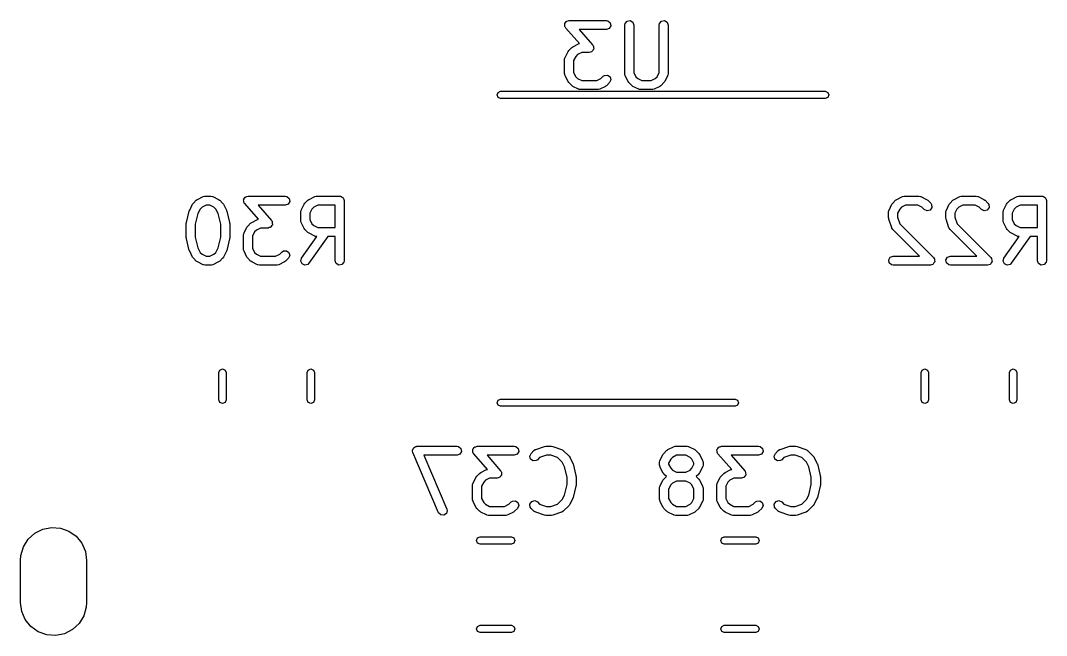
# Model space of a CAD drawing. Extents: x 83 to 134, y -229 to -46.
# Drawn here: x 113.38 to 130.45, y -166.2 to -155.97 of the extents above; entities that cross this region are included whole.
import ezdxf

# ---------------------------------------------------------------- set-up
doc = ezdxf.new("R2010")
doc.units = 0
doc.layers.add('BLACK', color=7, linetype='CONTINUOUS')

msp = doc.modelspace()

# ---------------------------------------------------------------- linework, layer by layer
at = {"layer": 'BLACK', "linetype": 'CONTINUOUS'}
for p, q in [((122.449, -156.003), (122.459, -155.986)), ((122.459, -155.986), (122.465, -155.984)), ((122.465, -155.984), (122.469, -155.979)), ((122.469, -155.979), (122.488, -155.975)), ((122.488, -155.975), (122.507, -155.968)), ((122.507, -155.968), (123.127, -155.968)), ((123.127, -155.968), (123.152, -155.973)), ((123.152, -155.973), (123.191, -156.006)), ((123.437, -156.018), (123.47, -155.978)), ((123.47, -155.978), (123.52, -155.97)), ((123.52, -155.97), (123.565, -155.995)), ((123.565, -155.995), (123.582, -156.043)), ((124.008, -156.018), (124.041, -155.978)), ((124.041, -155.978), (124.092, -155.97)), ((124.092, -155.97), (124.136, -155.995)), ((124.136, -155.995), (124.154, -156.043)), ((122.434, -156.03), (122.437, -156.025)), ((122.437, -156.05), (122.434, -156.03)), ((122.436, -156.019), (122.449, -156.003)), ((122.437, -156.025), (122.436, -156.019)), ((122.438, -156.07), (122.437, -156.05)), ((122.442, -156.078), (122.438, -156.07)), ((122.443, -156.081), (122.442, -156.078)), ((122.445, -156.083), (122.443, -156.081)), ((122.451, -156.093), (122.445, -156.083)), ((122.679, -156.353), (122.451, -156.093)), ((123.127, -156.118), (122.673, -156.118)), ((122.673, -156.118), (122.897, -156.375)), ((123.175, -156.101), (123.127, -156.118)), ((123.2, -156.056), (123.175, -156.101)), ((123.191, -156.006), (123.2, -156.056)), ((123.432, -156.043), (123.437, -156.018)), ((123.432, -156.853), (123.432, -156.043)), ((123.582, -156.043), (123.582, -156.835)), ((124.004, -156.043), (124.008, -156.018)), ((124.004, -156.835), (124.004, -156.043)), ((124.154, -156.043), (124.154, -156.853)), ((122.44, -156.581), (122.488, -156.486)), ((122.488, -156.486), (122.501, -156.468)), ((122.501, -156.468), (122.502, -156.467)), ((122.502, -156.467), (122.55, -156.419)), ((122.55, -156.419), (122.568, -156.406)), ((122.568, -156.406), (122.569, -156.405)), ((122.569, -156.405), (122.664, -156.357)), ((122.716, -156.499), (122.647, -156.534)), ((122.664, -156.357), (122.679, -156.353)), ((122.841, -156.499), (122.716, -156.499)), ((122.86, -156.492), (122.841, -156.499)), ((122.88, -156.488), (122.86, -156.492)), ((122.883, -156.484), (122.88, -156.488)), ((122.889, -156.482), (122.883, -156.484)), ((122.899, -156.464), (122.889, -156.482)), ((122.897, -156.375), (122.903, -156.385)), ((122.912, -156.449), (122.899, -156.464)), ((122.903, -156.385), (122.906, -156.387)), ((122.906, -156.387), (122.906, -156.39)), ((122.906, -156.39), (122.911, -156.397)), ((122.911, -156.397), (122.911, -156.417)), ((122.911, -156.417), (122.915, -156.437)), ((122.915, -156.437), (122.912, -156.443)), ((122.912, -156.443), (122.912, -156.449)), ((122.432, -156.615), (122.437, -156.589)), ((122.432, -156.853), (122.432, -156.615)), ((122.437, -156.589), (122.44, -156.586)), ((122.44, -156.586), (122.44, -156.581)), ((122.617, -156.564), (122.582, -156.633)), ((122.582, -156.633), (122.582, -156.835)), ((122.647, -156.534), (122.617, -156.564)), ((122.434, -156.857), (122.432, -156.853)), ((122.582, -156.835), (122.617, -156.904)), ((123.434, -156.857), (123.432, -156.853)), ((123.582, -156.835), (123.617, -156.904)), ((123.97, -156.904), (124.004, -156.835)), ((124.154, -156.853), (124.149, -156.879)), ((122.433, -156.861), (122.434, -156.857)), ((122.44, -156.886), (122.433, -156.861)), ((122.488, -156.982), (122.44, -156.886)), ((122.489, -156.983), (122.488, -156.982)), ((122.502, -157.001), (122.489, -156.983)), ((122.55, -157.049), (122.502, -157.001)), ((122.617, -156.904), (122.647, -156.934)), ((122.647, -156.934), (122.716, -156.968)), ((122.716, -156.968), (122.966, -156.968)), ((122.966, -156.968), (123.034, -156.934)), ((123.034, -156.934), (123.073, -156.895)), ((123.073, -156.895), (123.095, -156.88)), ((123.095, -156.88), (123.146, -156.876)), ((123.18, -157.001), (123.132, -157.049)), ((123.146, -156.876), (123.188, -156.905)), ((123.201, -156.955), (123.18, -157.001)), ((123.188, -156.905), (123.201, -156.955)), ((123.433, -156.861), (123.434, -156.857)), ((123.44, -156.886), (123.433, -156.861)), ((123.488, -156.982), (123.44, -156.886)), ((123.489, -156.983), (123.488, -156.982)), ((123.502, -157.001), (123.489, -156.983)), ((123.55, -157.049), (123.502, -157.001)), ((123.617, -156.904), (123.647, -156.934)), ((123.647, -156.934), (123.716, -156.968)), ((123.716, -156.968), (123.871, -156.968)), ((123.871, -156.968), (123.939, -156.934)), ((123.939, -156.934), (123.97, -156.904)), ((124.084, -157.001), (124.037, -157.049)), ((124.085, -157), (124.084, -157.001)), ((124.098, -156.982), (124.085, -157)), ((124.146, -156.886), (124.098, -156.982)), ((124.149, -156.879), (124.146, -156.882)), ((124.146, -156.882), (124.146, -156.886)), ((121.307, -157.206), (121.325, -157.164)), ((121.325, -157.164), (121.367, -157.146)), ((121.367, -157.146), (126.767, -157.146)), ((122.551, -157.049), (122.55, -157.049)), ((122.569, -157.063), (122.551, -157.049)), ((122.664, -157.11), (122.569, -157.063)), ((122.669, -157.111), (122.664, -157.11)), ((122.672, -157.114), (122.669, -157.111)), ((122.698, -157.118), (122.672, -157.114)), ((122.984, -157.118), (122.698, -157.118)), ((122.988, -157.117), (122.984, -157.118)), ((122.992, -157.118), (122.988, -157.117)), ((123.017, -157.11), (122.992, -157.118)), ((123.112, -157.063), (123.017, -157.11)), ((123.114, -157.062), (123.112, -157.063)), ((123.132, -157.049), (123.114, -157.062)), ((123.551, -157.049), (123.55, -157.049)), ((123.569, -157.063), (123.551, -157.049)), ((123.664, -157.11), (123.569, -157.063)), ((123.669, -157.111), (123.664, -157.11)), ((123.672, -157.114), (123.669, -157.111)), ((123.698, -157.118), (123.672, -157.114)), ((123.888, -157.118), (123.698, -157.118)), ((123.893, -157.117), (123.888, -157.118)), ((123.897, -157.118), (123.893, -157.117)), ((123.922, -157.11), (123.897, -157.118)), ((124.017, -157.063), (123.922, -157.11)), ((124.018, -157.062), (124.017, -157.063)), ((124.037, -157.049), (124.018, -157.062)), ((126.767, -157.146), (126.809, -157.164)), ((126.809, -157.164), (126.827, -157.206)), ((121.325, -157.248), (121.307, -157.206)), ((121.367, -157.266), (121.325, -157.248)), ((126.767, -157.266), (121.367, -157.266)), ((126.809, -157.248), (126.767, -157.266)), ((126.827, -157.206), (126.809, -157.248)), ((116.322, -158.945), (116.418, -158.897)), ((116.418, -158.897), (116.443, -158.89)), ((116.443, -158.89), (116.447, -158.891)), ((116.447, -158.891), (116.451, -158.889)), ((116.451, -158.889), (116.546, -158.889)), ((116.546, -158.889), (116.572, -158.894)), ((116.572, -158.894), (116.576, -158.897)), ((116.576, -158.897), (116.58, -158.897)), ((116.58, -158.897), (116.675, -158.945)), ((117.123, -158.905), (117.127, -158.9)), ((117.127, -158.9), (117.146, -158.896)), ((117.146, -158.896), (117.165, -158.889)), ((117.165, -158.889), (117.785, -158.889)), ((117.785, -158.889), (117.81, -158.894)), ((117.81, -158.894), (117.849, -158.927)), ((118.18, -158.945), (118.275, -158.897)), ((118.275, -158.897), (118.3, -158.89)), ((118.3, -158.89), (118.304, -158.891)), ((118.304, -158.891), (118.308, -158.889)), ((118.308, -158.889), (118.689, -158.889)), ((118.689, -158.889), (118.699, -158.891)), ((118.699, -158.891), (118.702, -158.891)), ((118.702, -158.891), (118.705, -158.892)), ((118.705, -158.892), (118.715, -158.894)), ((118.715, -158.894), (118.73, -158.906)), ((127.959, -158.945), (128.054, -158.897)), ((128.054, -158.897), (128.079, -158.89)), ((128.079, -158.89), (128.083, -158.891)), ((128.083, -158.891), (128.088, -158.889)), ((128.088, -158.889), (128.326, -158.889)), ((128.326, -158.889), (128.351, -158.894)), ((128.351, -158.894), (128.355, -158.897)), ((128.355, -158.897), (128.359, -158.897)), ((128.359, -158.897), (128.454, -158.945)), ((128.911, -158.945), (129.006, -158.897)), ((129.006, -158.897), (129.031, -158.89)), ((129.031, -158.89), (129.036, -158.891)), ((129.036, -158.891), (129.04, -158.889)), ((129.04, -158.889), (129.278, -158.889)), ((129.278, -158.889), (129.304, -158.894)), ((129.304, -158.894), (129.307, -158.897)), ((129.307, -158.897), (129.312, -158.897)), ((129.312, -158.897), (129.407, -158.945)), ((129.864, -158.945), (129.959, -158.897)), ((129.959, -158.897), (129.984, -158.89)), ((129.984, -158.89), (129.988, -158.891)), ((129.988, -158.891), (129.992, -158.889)), ((129.992, -158.889), (130.373, -158.889)), ((130.373, -158.889), (130.383, -158.891)), ((130.383, -158.891), (130.386, -158.891)), ((130.386, -158.891), (130.389, -158.892)), ((130.389, -158.892), (130.399, -158.894)), ((130.399, -158.894), (130.414, -158.906)), ((116.194, -159.121), (116.241, -159.026)), ((116.241, -159.026), (116.255, -159.008)), ((116.255, -159.007), (116.303, -158.959)), ((116.255, -159.008), (116.255, -159.007)), ((116.303, -158.959), (116.321, -158.946)), ((116.321, -158.946), (116.322, -158.945)), ((116.469, -159.039), (116.4, -159.074)), ((116.529, -159.039), (116.469, -159.039)), ((116.597, -159.074), (116.529, -159.039)), ((116.675, -158.945), (116.693, -158.958)), ((116.693, -158.958), (116.695, -158.959)), ((116.695, -158.959), (116.742, -159.007)), ((116.742, -159.007), (116.755, -159.025)), ((116.755, -159.025), (116.756, -159.026)), ((116.756, -159.026), (116.804, -159.121)), ((117.092, -158.951), (117.095, -158.946)), ((117.095, -158.971), (117.092, -158.951)), ((117.094, -158.94), (117.107, -158.924)), ((117.095, -158.946), (117.094, -158.94)), ((117.096, -158.991), (117.095, -158.971)), ((117.1, -158.999), (117.096, -158.991)), ((117.101, -159.002), (117.1, -158.999)), ((117.103, -159.004), (117.101, -159.002)), ((117.109, -159.014), (117.103, -159.004)), ((117.107, -158.924), (117.117, -158.907)), ((117.337, -159.274), (117.109, -159.014)), ((117.117, -158.907), (117.123, -158.905)), ((117.785, -159.039), (117.331, -159.039)), ((117.331, -159.039), (117.555, -159.296)), ((117.833, -159.022), (117.785, -159.039)), ((117.858, -158.977), (117.833, -159.022)), ((117.849, -158.927), (117.858, -158.977)), ((118.051, -159.121), (118.098, -159.026)), ((118.098, -159.026), (118.112, -159.008)), ((118.112, -159.007), (118.16, -158.959)), ((118.112, -159.008), (118.112, -159.007)), ((118.16, -158.959), (118.178, -158.946)), ((118.178, -158.946), (118.18, -158.945)), ((118.326, -159.039), (118.258, -159.074)), ((118.614, -159.039), (118.326, -159.039)), ((118.614, -159.413), (118.614, -159.039)), ((118.73, -158.906), (118.747, -158.916)), ((118.747, -158.916), (118.749, -158.923)), ((118.749, -158.923), (118.754, -158.927)), ((118.754, -158.927), (118.758, -158.946)), ((118.758, -158.946), (118.764, -158.964)), ((118.764, -158.964), (118.764, -159.964)), ((127.83, -159.121), (127.878, -159.026)), ((127.878, -159.026), (127.891, -159.008)), ((127.891, -159.008), (127.892, -159.007)), ((127.892, -159.007), (127.939, -158.959)), ((127.939, -158.959), (127.958, -158.946)), ((127.958, -158.946), (127.959, -158.945)), ((128.105, -159.039), (128.037, -159.074)), ((128.308, -159.039), (128.105, -159.039)), ((128.376, -159.074), (128.308, -159.039)), ((128.454, -158.945), (128.472, -158.958)), ((128.472, -158.958), (128.474, -158.959)), ((128.474, -158.959), (128.522, -159.007)), ((128.522, -159.007), (128.536, -159.028)), ((128.536, -159.028), (128.541, -159.079)), ((128.782, -159.121), (128.83, -159.026)), ((128.83, -159.026), (128.843, -159.008)), ((128.843, -159.008), (128.844, -159.007)), ((128.844, -159.007), (128.892, -158.959)), ((128.892, -158.959), (128.91, -158.946)), ((128.91, -158.946), (128.911, -158.945)), ((129.058, -159.039), (128.989, -159.074)), ((129.26, -159.039), (129.058, -159.039)), ((129.329, -159.074), (129.26, -159.039)), ((129.407, -158.945), (129.425, -158.958)), ((129.425, -158.958), (129.426, -158.959)), ((129.426, -158.959), (129.474, -159.007)), ((129.474, -159.007), (129.489, -159.028)), ((129.489, -159.028), (129.493, -159.079)), ((129.735, -159.121), (129.782, -159.026)), ((129.782, -159.026), (129.796, -159.008)), ((129.796, -159.007), (129.844, -158.959)), ((129.796, -159.008), (129.796, -159.007)), ((129.844, -158.959), (129.862, -158.946)), ((129.862, -158.946), (129.864, -158.945)), ((130.01, -159.039), (129.942, -159.074)), ((130.298, -159.039), (130.01, -159.039)), ((130.298, -159.413), (130.298, -159.039)), ((130.414, -158.906), (130.431, -158.916)), ((130.431, -158.916), (130.433, -158.923)), ((130.433, -158.923), (130.438, -158.927)), ((130.438, -158.927), (130.442, -158.946)), ((130.442, -158.946), (130.448, -158.964)), ((130.448, -158.964), (130.448, -159.964)), ((116.14, -159.327), (116.188, -159.137)), ((116.188, -159.137), (116.193, -159.125)), ((116.193, -159.125), (116.194, -159.121)), ((116.331, -159.181), (116.288, -159.355)), ((116.37, -159.104), (116.331, -159.181)), ((116.4, -159.074), (116.37, -159.104)), ((116.628, -159.104), (116.597, -159.074)), ((116.666, -159.181), (116.628, -159.104)), ((116.71, -159.355), (116.666, -159.181)), ((116.804, -159.121), (116.808, -159.134)), ((116.808, -159.134), (116.81, -159.137)), ((116.81, -159.137), (116.857, -159.327)), ((118.043, -159.155), (118.047, -159.129)), ((118.043, -159.298), (118.043, -159.155)), ((118.047, -159.129), (118.05, -159.126)), ((118.05, -159.126), (118.051, -159.121)), ((118.227, -159.104), (118.193, -159.173)), ((118.193, -159.173), (118.193, -159.28)), ((118.258, -159.074), (118.227, -159.104)), ((127.822, -159.155), (127.827, -159.129)), ((127.822, -159.25), (127.822, -159.155)), ((127.827, -159.129), (127.829, -159.126)), ((127.829, -159.126), (127.83, -159.121)), ((128.006, -159.104), (127.972, -159.173)), ((127.972, -159.173), (127.972, -159.238)), ((127.972, -159.238), (128.01, -159.352)), ((128.037, -159.074), (128.006, -159.104)), ((128.415, -159.113), (128.376, -159.074)), ((128.462, -159.134), (128.415, -159.113)), ((128.512, -159.121), (128.462, -159.134)), ((128.541, -159.079), (128.512, -159.121)), ((128.774, -159.155), (128.779, -159.129)), ((128.774, -159.25), (128.774, -159.155)), ((128.779, -159.129), (128.782, -159.126)), ((128.782, -159.126), (128.782, -159.121)), ((128.959, -159.104), (128.924, -159.173)), ((128.924, -159.173), (128.924, -159.238)), ((128.924, -159.238), (128.963, -159.352)), ((128.989, -159.074), (128.959, -159.104)), ((129.368, -159.113), (129.329, -159.074)), ((129.414, -159.134), (129.368, -159.113)), ((129.464, -159.121), (129.414, -159.134)), ((129.493, -159.079), (129.464, -159.121)), ((129.727, -159.155), (129.731, -159.129)), ((129.727, -159.298), (129.727, -159.155)), ((129.731, -159.129), (129.734, -159.126)), ((129.734, -159.126), (129.735, -159.121)), ((129.911, -159.104), (129.877, -159.173)), ((129.877, -159.173), (129.877, -159.28)), ((129.942, -159.074), (129.911, -159.104)), ((116.138, -159.345), (116.141, -159.331)), ((116.138, -159.583), (116.138, -159.345)), ((116.141, -159.331), (116.14, -159.327)), ((116.288, -159.355), (116.288, -159.574)), ((116.71, -159.574), (116.71, -159.355)), ((116.857, -159.327), (116.858, -159.342)), ((116.858, -159.342), (116.86, -159.345)), ((116.86, -159.345), (116.86, -159.583)), ((117.098, -159.502), (117.146, -159.407)), ((117.146, -159.407), (117.159, -159.389)), ((117.159, -159.389), (117.16, -159.388)), ((117.16, -159.388), (117.208, -159.34)), ((117.208, -159.34), (117.226, -159.327)), ((117.226, -159.327), (117.227, -159.326)), ((117.227, -159.326), (117.322, -159.278)), ((117.322, -159.278), (117.337, -159.274)), ((117.518, -159.413), (117.499, -159.42)), ((117.538, -159.409), (117.518, -159.413)), ((117.541, -159.405), (117.538, -159.409)), ((117.547, -159.403), (117.541, -159.405)), ((117.557, -159.385), (117.547, -159.403)), ((117.555, -159.296), (117.561, -159.306)), ((117.57, -159.37), (117.557, -159.385)), ((117.561, -159.306), (117.564, -159.308)), ((117.564, -159.308), (117.564, -159.311)), ((117.564, -159.311), (117.569, -159.318)), ((117.569, -159.318), (117.569, -159.338)), ((117.569, -159.338), (117.573, -159.358)), ((117.573, -159.358), (117.57, -159.364)), ((117.57, -159.364), (117.57, -159.37)), ((118.044, -159.302), (118.043, -159.298)), ((118.043, -159.306), (118.044, -159.302)), ((118.051, -159.331), (118.043, -159.306)), ((118.098, -159.426), (118.051, -159.331)), ((118.193, -159.28), (118.227, -159.349)), ((118.227, -159.349), (118.258, -159.379)), ((118.258, -159.379), (118.326, -159.413)), ((118.326, -159.413), (118.614, -159.413)), ((127.823, -159.252), (127.822, -159.25)), ((127.826, -159.274), (127.823, -159.252)), ((127.874, -159.417), (127.826, -159.274)), ((128.01, -159.352), (128.569, -159.911)), ((128.775, -159.252), (128.774, -159.25)), ((128.778, -159.274), (128.775, -159.252)), ((128.826, -159.417), (128.778, -159.274)), ((128.963, -159.352), (129.522, -159.911)), ((129.728, -159.302), (129.727, -159.298)), ((129.727, -159.306), (129.728, -159.302)), ((129.735, -159.331), (129.727, -159.306)), ((129.782, -159.426), (129.735, -159.331)), ((129.877, -159.28), (129.911, -159.349)), ((129.911, -159.349), (129.942, -159.379)), ((129.942, -159.379), (130.01, -159.413)), ((130.01, -159.413), (130.298, -159.413)), ((116.139, -159.587), (116.138, -159.583)), ((116.288, -159.574), (116.331, -159.748)), ((116.666, -159.748), (116.71, -159.574)), ((116.86, -159.583), (116.857, -159.598)), ((117.09, -159.536), (117.095, -159.51)), ((117.09, -159.774), (117.09, -159.536)), ((117.095, -159.51), (117.098, -159.507)), ((117.098, -159.507), (117.098, -159.502)), ((117.275, -159.485), (117.24, -159.554)), ((117.24, -159.554), (117.24, -159.756)), ((117.305, -159.455), (117.275, -159.485)), ((117.374, -159.42), (117.305, -159.455)), ((117.499, -159.42), (117.374, -159.42)), ((118.056, -159.921), (118.307, -159.563)), ((118.1, -159.428), (118.098, -159.426)), ((118.112, -159.446), (118.1, -159.428)), ((118.16, -159.494), (118.112, -159.446)), ((118.162, -159.494), (118.16, -159.494)), ((118.18, -159.508), (118.162, -159.494)), ((118.49, -159.563), (118.179, -160.007)), ((118.275, -159.555), (118.18, -159.508)), ((118.279, -159.556), (118.275, -159.555)), ((118.283, -159.559), (118.279, -159.556)), ((118.307, -159.563), (118.283, -159.559)), ((118.614, -159.563), (118.49, -159.563)), ((118.614, -159.964), (118.614, -159.563)), ((127.876, -159.42), (127.874, -159.417)), ((127.877, -159.425), (127.876, -159.42)), ((127.892, -159.446), (127.877, -159.425)), ((128.335, -159.889), (127.892, -159.446)), ((128.829, -159.42), (128.826, -159.417)), ((128.829, -159.425), (128.829, -159.42)), ((128.844, -159.446), (128.829, -159.425)), ((129.287, -159.889), (128.844, -159.446)), ((129.74, -159.921), (129.991, -159.563)), ((129.784, -159.428), (129.782, -159.426)), ((129.796, -159.446), (129.784, -159.428)), ((129.844, -159.494), (129.796, -159.446)), ((129.846, -159.494), (129.844, -159.494)), ((129.864, -159.508), (129.846, -159.494)), ((130.174, -159.563), (129.863, -160.007)), ((129.959, -159.555), (129.864, -159.508)), ((129.963, -159.556), (129.959, -159.555)), ((129.967, -159.559), (129.963, -159.556)), ((129.991, -159.563), (129.967, -159.559)), ((130.298, -159.563), (130.174, -159.563)), ((130.298, -159.964), (130.298, -159.563)), ((116.14, -159.602), (116.139, -159.587)), ((116.188, -159.792), (116.14, -159.602)), ((116.331, -159.748), (116.37, -159.825)), ((116.628, -159.825), (116.666, -159.748)), ((116.857, -159.602), (116.81, -159.792)), ((116.857, -159.598), (116.857, -159.602)), ((117.24, -159.756), (117.275, -159.825)), ((116.19, -159.795), (116.188, -159.792)), ((116.194, -159.807), (116.19, -159.795)), ((116.241, -159.903), (116.194, -159.807)), ((116.242, -159.904), (116.241, -159.903)), ((116.255, -159.922), (116.242, -159.904)), ((116.303, -159.97), (116.255, -159.922)), ((116.37, -159.825), (116.4, -159.855)), ((116.4, -159.855), (116.469, -159.889)), ((116.469, -159.889), (116.529, -159.889)), ((116.529, -159.889), (116.597, -159.855)), ((116.597, -159.855), (116.628, -159.825)), ((116.742, -159.922), (116.695, -159.97)), ((116.743, -159.921), (116.742, -159.922)), ((116.756, -159.903), (116.743, -159.921)), ((116.804, -159.807), (116.756, -159.903)), ((116.81, -159.792), (116.804, -159.804)), ((116.804, -159.804), (116.804, -159.807)), ((117.092, -159.778), (117.09, -159.774)), ((117.091, -159.782), (117.092, -159.778)), ((117.098, -159.807), (117.091, -159.782)), ((117.146, -159.903), (117.098, -159.807)), ((117.147, -159.904), (117.146, -159.903)), ((117.16, -159.922), (117.147, -159.904)), ((117.208, -159.97), (117.16, -159.922)), ((117.275, -159.825), (117.305, -159.855)), ((117.305, -159.855), (117.374, -159.889)), ((117.374, -159.889), (117.624, -159.889)), ((117.624, -159.889), (117.692, -159.855)), ((117.692, -159.855), (117.731, -159.816)), ((117.731, -159.816), (117.753, -159.801)), ((117.753, -159.801), (117.804, -159.797)), ((117.838, -159.922), (117.79, -159.97)), ((117.804, -159.797), (117.846, -159.826)), ((117.859, -159.876), (117.838, -159.922)), ((117.846, -159.826), (117.859, -159.876)), ((118.043, -159.971), (118.056, -159.921)), ((127.823, -159.951), (127.849, -159.907)), ((127.849, -159.907), (127.897, -159.889)), ((127.897, -159.889), (128.335, -159.889)), ((128.569, -159.911), (128.579, -159.925)), ((128.579, -159.925), (128.581, -159.927)), ((128.581, -159.927), (128.581, -159.929)), ((128.776, -159.951), (128.801, -159.907)), ((128.801, -159.907), (128.849, -159.889)), ((128.849, -159.889), (129.287, -159.889)), ((129.522, -159.911), (129.531, -159.925)), ((129.531, -159.925), (129.533, -159.927)), ((129.533, -159.927), (129.534, -159.929)), ((129.727, -159.971), (129.74, -159.921)), ((116.304, -159.97), (116.303, -159.97)), ((116.322, -159.984), (116.304, -159.97)), ((116.418, -160.031), (116.322, -159.984)), ((116.422, -160.032), (116.418, -160.031)), ((116.426, -160.035), (116.422, -160.032)), ((116.451, -160.039), (116.426, -160.035)), ((116.546, -160.039), (116.451, -160.039)), ((116.551, -160.038), (116.546, -160.039)), ((116.555, -160.039), (116.551, -160.038)), ((116.58, -160.031), (116.555, -160.039)), ((116.675, -159.984), (116.58, -160.031)), ((116.676, -159.983), (116.675, -159.984)), ((116.695, -159.97), (116.676, -159.983)), ((117.209, -159.97), (117.208, -159.97)), ((117.227, -159.984), (117.209, -159.97)), ((117.322, -160.031), (117.227, -159.984)), ((117.327, -160.032), (117.322, -160.031)), ((117.33, -160.035), (117.327, -160.032)), ((117.356, -160.039), (117.33, -160.035)), ((117.642, -160.039), (117.356, -160.039)), ((117.646, -160.038), (117.642, -160.039)), ((117.65, -160.039), (117.646, -160.038)), ((117.675, -160.031), (117.65, -160.039)), ((117.77, -159.984), (117.675, -160.031)), ((117.772, -159.983), (117.77, -159.984)), ((117.79, -159.97), (117.772, -159.983)), ((118.065, -160.017), (118.043, -159.971)), ((118.111, -160.039), (118.065, -160.017)), ((118.161, -160.026), (118.111, -160.039)), ((118.179, -160.007), (118.161, -160.026)), ((118.632, -160.013), (118.614, -159.964)), ((118.676, -160.038), (118.632, -160.013)), ((118.727, -160.029), (118.676, -160.038)), ((118.76, -159.99), (118.727, -160.029)), ((118.764, -159.964), (118.76, -159.99)), ((127.832, -160.002), (127.823, -159.951)), ((127.871, -160.035), (127.832, -160.002)), ((127.897, -160.039), (127.871, -160.035)), ((128.516, -160.039), (127.897, -160.039)), ((128.537, -160.032), (128.516, -160.039)), ((128.559, -160.026), (128.537, -160.032)), ((128.561, -160.023), (128.559, -160.026)), ((128.564, -160.022), (128.561, -160.023)), ((128.576, -160.002), (128.564, -160.022)), ((128.589, -159.984), (128.576, -160.002)), ((128.581, -159.929), (128.584, -159.933)), ((128.584, -159.933), (128.586, -159.955)), ((128.586, -159.955), (128.59, -159.977)), ((128.59, -159.977), (128.588, -159.98)), ((128.588, -159.98), (128.589, -159.984)), ((128.785, -160.002), (128.776, -159.951)), ((128.824, -160.035), (128.785, -160.002)), ((128.849, -160.039), (128.824, -160.035)), ((129.469, -160.039), (128.849, -160.039)), ((129.49, -160.032), (129.469, -160.039)), ((129.512, -160.026), (129.49, -160.032)), ((129.514, -160.023), (129.512, -160.026)), ((129.517, -160.022), (129.514, -160.023)), ((129.528, -160.002), (129.517, -160.022)), ((129.541, -159.984), (129.528, -160.002)), ((129.534, -159.929), (129.536, -159.933)), ((129.536, -159.933), (129.538, -159.955)), ((129.538, -159.955), (129.542, -159.977)), ((129.542, -159.977), (129.541, -159.98)), ((129.541, -159.98), (129.541, -159.984)), ((129.749, -160.017), (129.727, -159.971)), ((129.795, -160.039), (129.749, -160.017)), ((129.845, -160.026), (129.795, -160.039)), ((129.863, -160.007), (129.845, -160.026)), ((130.316, -160.013), (130.298, -159.964)), ((130.36, -160.038), (130.316, -160.013)), ((130.411, -160.029), (130.36, -160.038)), ((130.444, -159.99), (130.411, -160.029)), ((130.448, -159.964), (130.444, -159.99)), ((116.68, -161.825), (116.698, -161.783)), ((116.698, -161.783), (116.74, -161.765)), ((116.74, -161.765), (116.782, -161.783)), ((116.782, -161.783), (116.8, -161.825)), ((118.15, -161.825), (118.168, -161.783)), ((118.168, -161.783), (118.21, -161.765)), ((118.21, -161.765), (118.252, -161.783)), ((118.252, -161.783), (118.27, -161.825)), ((128.364, -161.825), (128.382, -161.783)), ((128.382, -161.783), (128.424, -161.765)), ((128.424, -161.765), (128.466, -161.783)), ((128.466, -161.783), (128.484, -161.825)), ((129.834, -161.825), (129.852, -161.783)), ((129.852, -161.783), (129.894, -161.765)), ((129.894, -161.765), (129.936, -161.783)), ((129.936, -161.783), (129.954, -161.825)), ((116.68, -162.279), (116.68, -161.825)), ((116.8, -161.825), (116.8, -162.279)), ((118.15, -162.279), (118.15, -161.825)), ((118.27, -161.825), (118.27, -162.279)), ((128.364, -162.279), (128.364, -161.825)), ((128.484, -161.825), (128.484, -162.279)), ((129.834, -162.279), (129.834, -161.825)), ((129.954, -161.825), (129.954, -162.279)), ((116.698, -162.321), (116.68, -162.279)), ((116.8, -162.279), (116.782, -162.321)), ((118.168, -162.321), (118.15, -162.279)), ((118.27, -162.279), (118.252, -162.321)), ((121.307, -162.326), (121.325, -162.284)), ((121.325, -162.284), (121.367, -162.266)), ((121.367, -162.266), (125.267, -162.266)), ((125.267, -162.266), (125.309, -162.284)), ((125.309, -162.284), (125.327, -162.326)), ((128.382, -162.321), (128.364, -162.279)), ((128.484, -162.279), (128.466, -162.321)), ((129.852, -162.321), (129.834, -162.279)), ((129.954, -162.279), (129.936, -162.321)), ((116.74, -162.339), (116.698, -162.321)), ((116.782, -162.321), (116.74, -162.339)), ((118.21, -162.339), (118.168, -162.321)), ((118.252, -162.321), (118.21, -162.339)), ((121.325, -162.368), (121.307, -162.326)), ((121.367, -162.386), (121.325, -162.368)), ((125.267, -162.386), (121.367, -162.386)), ((125.309, -162.368), (125.267, -162.386)), ((125.327, -162.326), (125.309, -162.368)), ((128.424, -162.339), (128.382, -162.321)), ((128.466, -162.321), (128.424, -162.339)), ((129.894, -162.339), (129.852, -162.321)), ((129.936, -162.321), (129.894, -162.339)), ((119.901, -163.131), (119.903, -163.122)), ((119.907, -163.156), (119.901, -163.131)), ((119.902, -163.113), (119.91, -163.098)), ((119.903, -163.122), (119.902, -163.113)), ((120.335, -164.156), (119.907, -163.156)), ((119.91, -163.098), (119.915, -163.081)), ((119.915, -163.081), (119.923, -163.077)), ((119.923, -163.077), (119.927, -163.069)), ((119.927, -163.069), (119.944, -163.063)), ((119.944, -163.063), (119.958, -163.053)), ((119.958, -163.053), (119.967, -163.054)), ((119.967, -163.054), (119.975, -163.051)), ((119.975, -163.051), (120.642, -163.051)), ((120.642, -163.051), (120.668, -163.056)), ((120.668, -163.056), (120.707, -163.089)), ((120.716, -163.139), (120.69, -163.184)), ((120.707, -163.089), (120.716, -163.139)), ((120.902, -163.113), (120.905, -163.108)), ((120.905, -163.133), (120.902, -163.113)), ((120.904, -163.102), (120.917, -163.086)), ((120.905, -163.108), (120.904, -163.102)), ((120.906, -163.153), (120.905, -163.133)), ((120.91, -163.161), (120.906, -163.153)), ((120.911, -163.164), (120.91, -163.161)), ((120.913, -163.166), (120.911, -163.164)), ((120.919, -163.176), (120.913, -163.166)), ((120.917, -163.086), (120.927, -163.069)), ((120.927, -163.069), (120.933, -163.067)), ((120.933, -163.067), (120.937, -163.062)), ((120.937, -163.062), (120.956, -163.058)), ((120.956, -163.058), (120.975, -163.051)), ((120.975, -163.051), (121.595, -163.051)), ((121.595, -163.051), (121.62, -163.056)), ((121.62, -163.056), (121.659, -163.089)), ((121.668, -163.139), (121.643, -163.184)), ((121.659, -163.089), (121.668, -163.139)), ((121.853, -163.215), (121.875, -163.169)), ((121.875, -163.169), (121.922, -163.121)), ((121.922, -163.121), (121.944, -163.106)), ((121.944, -163.106), (121.948, -163.106)), ((121.948, -163.106), (121.952, -163.103)), ((121.952, -163.103), (122.095, -163.055)), ((122.095, -163.055), (122.117, -163.052)), ((122.117, -163.052), (122.118, -163.051)), ((122.118, -163.051), (122.214, -163.051)), ((122.214, -163.051), (122.236, -163.055)), ((122.236, -163.055), (122.237, -163.055)), ((122.237, -163.055), (122.38, -163.103)), ((122.38, -163.103), (122.403, -163.115)), ((122.403, -163.115), (122.405, -163.119)), ((122.405, -163.119), (122.409, -163.121)), ((122.409, -163.121), (122.505, -163.216)), ((124.068, -163.188), (124.081, -163.17)), ((124.081, -163.17), (124.082, -163.169)), ((124.082, -163.169), (124.129, -163.121)), ((124.129, -163.121), (124.148, -163.108)), ((124.148, -163.108), (124.149, -163.107)), ((124.149, -163.107), (124.244, -163.059)), ((124.244, -163.059), (124.269, -163.052)), ((124.269, -163.052), (124.273, -163.053)), ((124.273, -163.053), (124.278, -163.051)), ((124.278, -163.051), (124.468, -163.051)), ((124.468, -163.051), (124.494, -163.056)), ((124.494, -163.056), (124.497, -163.059)), ((124.497, -163.059), (124.502, -163.059)), ((124.502, -163.059), (124.597, -163.107)), ((124.597, -163.107), (124.615, -163.12)), ((124.615, -163.12), (124.616, -163.121)), ((124.616, -163.121), (124.664, -163.169)), ((124.664, -163.169), (124.677, -163.187)), ((124.966, -163.113), (124.969, -163.108)), ((124.969, -163.133), (124.966, -163.113)), ((124.968, -163.102), (124.981, -163.086)), ((124.969, -163.108), (124.968, -163.102)), ((124.97, -163.153), (124.969, -163.133)), ((124.974, -163.161), (124.97, -163.153)), ((124.975, -163.164), (124.974, -163.161)), ((124.977, -163.166), (124.975, -163.164)), ((124.983, -163.176), (124.977, -163.166)), ((124.981, -163.086), (124.991, -163.069)), ((124.991, -163.069), (124.997, -163.067)), ((124.997, -163.067), (125.001, -163.062)), ((125.001, -163.062), (125.02, -163.058)), ((125.02, -163.058), (125.039, -163.051)), ((125.039, -163.051), (125.659, -163.051)), ((125.659, -163.051), (125.684, -163.056)), ((125.684, -163.056), (125.723, -163.089)), ((125.732, -163.139), (125.707, -163.184)), ((125.723, -163.089), (125.732, -163.139)), ((125.917, -163.215), (125.939, -163.169)), ((125.939, -163.169), (125.986, -163.121)), ((125.986, -163.121), (126.008, -163.106)), ((126.008, -163.106), (126.012, -163.106)), ((126.012, -163.106), (126.016, -163.103)), ((126.016, -163.103), (126.159, -163.055)), ((126.159, -163.055), (126.181, -163.052)), ((126.181, -163.052), (126.182, -163.051)), ((126.182, -163.051), (126.278, -163.051)), ((126.278, -163.051), (126.3, -163.055)), ((126.3, -163.055), (126.301, -163.055)), ((126.301, -163.055), (126.444, -163.103)), ((126.444, -163.103), (126.467, -163.115)), ((126.467, -163.115), (126.469, -163.119)), ((126.469, -163.119), (126.473, -163.121)), ((126.473, -163.121), (126.569, -163.216)), ((120.642, -163.201), (120.089, -163.201)), ((120.089, -163.201), (120.473, -164.097)), ((120.69, -163.184), (120.642, -163.201)), ((121.147, -163.436), (120.919, -163.176)), ((121.595, -163.201), (121.141, -163.201)), ((121.141, -163.201), (121.365, -163.458)), ((121.643, -163.184), (121.595, -163.201)), ((121.866, -163.265), (121.853, -163.215)), ((121.908, -163.294), (121.866, -163.265)), ((121.96, -163.29), (121.908, -163.294)), ((121.981, -163.275), (121.96, -163.29)), ((122.016, -163.24), (121.981, -163.275)), ((122.131, -163.201), (122.016, -163.24)), ((122.201, -163.201), (122.131, -163.201)), ((122.316, -163.24), (122.201, -163.201)), ((122.39, -163.314), (122.316, -163.24)), ((122.429, -163.391), (122.39, -163.314)), ((122.505, -163.216), (122.518, -163.235)), ((122.518, -163.235), (122.519, -163.236)), ((122.519, -163.236), (122.566, -163.331)), ((122.566, -163.331), (122.57, -163.343)), ((124.012, -163.317), (124.017, -163.291)), ((124.012, -163.364), (124.012, -163.317)), ((124.017, -163.291), (124.019, -163.288)), ((124.019, -163.288), (124.02, -163.283)), ((124.02, -163.283), (124.068, -163.188)), ((124.196, -163.266), (124.162, -163.335)), ((124.162, -163.335), (124.162, -163.347)), ((124.227, -163.236), (124.196, -163.266)), ((124.295, -163.201), (124.227, -163.236)), ((124.45, -163.201), (124.295, -163.201)), ((124.519, -163.236), (124.45, -163.201)), ((124.549, -163.266), (124.519, -163.236)), ((124.584, -163.335), (124.549, -163.266)), ((124.584, -163.347), (124.584, -163.335)), ((124.677, -163.187), (124.678, -163.188)), ((124.678, -163.188), (124.726, -163.283)), ((124.726, -163.283), (124.733, -163.308)), ((124.733, -163.308), (124.732, -163.313)), ((124.732, -163.313), (124.734, -163.317)), ((124.734, -163.317), (124.734, -163.364)), ((125.211, -163.436), (124.983, -163.176)), ((125.659, -163.201), (125.205, -163.201)), ((125.205, -163.201), (125.429, -163.458)), ((125.707, -163.184), (125.659, -163.201)), ((125.93, -163.265), (125.917, -163.215)), ((125.972, -163.294), (125.93, -163.265)), ((126.024, -163.29), (125.972, -163.294)), ((126.045, -163.275), (126.024, -163.29)), ((126.08, -163.24), (126.045, -163.275)), ((126.195, -163.201), (126.08, -163.24)), ((126.265, -163.201), (126.195, -163.201)), ((126.38, -163.24), (126.265, -163.201)), ((126.454, -163.314), (126.38, -163.24)), ((126.493, -163.391), (126.454, -163.314)), ((126.569, -163.216), (126.582, -163.235)), ((126.582, -163.235), (126.583, -163.236)), ((126.583, -163.236), (126.63, -163.331)), ((126.63, -163.331), (126.634, -163.343)), ((120.97, -163.55), (121.018, -163.502)), ((121.018, -163.502), (121.036, -163.489)), ((121.036, -163.489), (121.037, -163.488)), ((121.037, -163.488), (121.132, -163.44)), ((121.132, -163.44), (121.147, -163.436)), ((121.365, -163.458), (121.371, -163.468)), ((121.371, -163.468), (121.374, -163.47)), ((121.374, -163.47), (121.374, -163.473)), ((121.374, -163.473), (121.379, -163.48)), ((121.379, -163.48), (121.379, -163.5)), ((121.379, -163.5), (121.383, -163.52)), ((122.472, -163.564), (122.429, -163.391)), ((122.57, -163.343), (122.572, -163.346)), ((122.572, -163.346), (122.62, -163.537)), ((124.014, -163.369), (124.012, -163.364)), ((124.013, -163.373), (124.014, -163.369)), ((124.02, -163.398), (124.013, -163.373)), ((124.068, -163.493), (124.02, -163.398)), ((124.069, -163.494), (124.068, -163.493)), ((124.082, -163.513), (124.069, -163.494)), ((124.162, -163.347), (124.196, -163.415)), ((124.196, -163.415), (124.227, -163.446)), ((124.227, -163.446), (124.295, -163.48)), ((124.295, -163.48), (124.45, -163.48)), ((124.45, -163.48), (124.519, -163.446)), ((124.519, -163.446), (124.549, -163.415)), ((124.549, -163.415), (124.584, -163.347)), ((124.665, -163.511), (124.664, -163.513)), ((124.678, -163.493), (124.665, -163.511)), ((124.726, -163.398), (124.678, -163.493)), ((124.729, -163.39), (124.726, -163.394)), ((124.726, -163.394), (124.726, -163.398)), ((124.734, -163.364), (124.729, -163.39)), ((125.034, -163.55), (125.082, -163.502)), ((125.082, -163.502), (125.1, -163.489)), ((125.1, -163.489), (125.101, -163.488)), ((125.101, -163.488), (125.196, -163.44)), ((125.196, -163.44), (125.211, -163.436)), ((125.429, -163.458), (125.435, -163.468)), ((125.435, -163.468), (125.438, -163.47)), ((125.438, -163.47), (125.438, -163.473)), ((125.438, -163.473), (125.443, -163.48)), ((125.443, -163.48), (125.443, -163.5)), ((125.443, -163.5), (125.447, -163.52)), ((126.536, -163.564), (126.493, -163.391)), ((126.634, -163.343), (126.636, -163.346)), ((126.636, -163.346), (126.684, -163.537)), ((120.9, -163.698), (120.905, -163.672)), ((120.905, -163.672), (120.908, -163.669)), ((120.908, -163.664), (120.956, -163.569)), ((120.908, -163.669), (120.908, -163.664)), ((120.956, -163.569), (120.969, -163.551)), ((120.969, -163.551), (120.97, -163.55)), ((121.085, -163.647), (121.05, -163.716)), ((121.115, -163.617), (121.085, -163.647)), ((121.184, -163.582), (121.115, -163.617)), ((121.309, -163.582), (121.184, -163.582)), ((121.328, -163.575), (121.309, -163.582)), ((121.348, -163.571), (121.328, -163.575)), ((121.351, -163.567), (121.348, -163.571)), ((121.357, -163.565), (121.351, -163.567)), ((121.367, -163.547), (121.357, -163.565)), ((121.38, -163.532), (121.367, -163.547)), ((121.383, -163.52), (121.38, -163.526)), ((121.38, -163.526), (121.38, -163.532)), ((122.472, -163.689), (122.472, -163.564)), ((122.62, -163.537), (122.621, -163.552)), ((122.621, -163.552), (122.622, -163.555)), ((122.622, -163.555), (122.622, -163.698)), ((124.02, -163.712), (124.068, -163.617)), ((124.068, -163.617), (124.081, -163.599)), ((124.081, -163.599), (124.082, -163.597)), ((124.124, -163.555), (124.082, -163.513)), ((124.082, -163.597), (124.124, -163.555)), ((124.227, -163.664), (124.196, -163.695)), ((124.295, -163.63), (124.227, -163.664)), ((124.45, -163.63), (124.295, -163.63)), ((124.519, -163.664), (124.45, -163.63)), ((124.549, -163.695), (124.519, -163.664)), ((124.664, -163.513), (124.622, -163.555)), ((124.622, -163.555), (124.664, -163.597)), ((124.664, -163.597), (124.677, -163.616)), ((124.677, -163.616), (124.678, -163.617)), ((124.678, -163.617), (124.726, -163.712)), ((124.964, -163.698), (124.969, -163.672)), ((124.969, -163.672), (124.972, -163.669)), ((124.972, -163.664), (125.02, -163.569)), ((124.972, -163.669), (124.972, -163.664)), ((125.02, -163.569), (125.033, -163.551)), ((125.033, -163.551), (125.034, -163.55)), ((125.149, -163.647), (125.114, -163.716)), ((125.179, -163.617), (125.149, -163.647)), ((125.248, -163.582), (125.179, -163.617)), ((125.373, -163.582), (125.248, -163.582)), ((125.392, -163.575), (125.373, -163.582)), ((125.412, -163.571), (125.392, -163.575)), ((125.415, -163.567), (125.412, -163.571)), ((125.421, -163.565), (125.415, -163.567)), ((125.431, -163.547), (125.421, -163.565)), ((125.444, -163.532), (125.431, -163.547)), ((125.447, -163.52), (125.444, -163.526)), ((125.444, -163.526), (125.444, -163.532)), ((126.536, -163.689), (126.536, -163.564)), ((126.684, -163.537), (126.685, -163.552)), ((126.685, -163.552), (126.686, -163.555)), ((126.686, -163.555), (126.686, -163.698)), ((120.9, -163.936), (120.9, -163.698)), ((121.05, -163.716), (121.05, -163.918)), ((122.429, -163.862), (122.472, -163.689)), ((122.62, -163.716), (122.572, -163.906)), ((122.622, -163.698), (122.619, -163.713)), ((122.619, -163.713), (122.62, -163.716)), ((124.012, -163.745), (124.017, -163.72)), ((124.012, -163.936), (124.012, -163.745)), ((124.017, -163.72), (124.019, -163.716)), ((124.019, -163.716), (124.02, -163.712)), ((124.196, -163.695), (124.162, -163.763)), ((124.162, -163.763), (124.162, -163.918)), ((124.584, -163.763), (124.549, -163.695)), ((124.584, -163.918), (124.584, -163.763)), ((124.726, -163.712), (124.733, -163.737)), ((124.733, -163.737), (124.732, -163.741)), ((124.732, -163.741), (124.734, -163.745)), ((124.734, -163.745), (124.734, -163.936)), ((124.964, -163.936), (124.964, -163.698)), ((125.114, -163.716), (125.114, -163.918)), ((126.493, -163.862), (126.536, -163.689)), ((126.684, -163.716), (126.636, -163.906)), ((126.686, -163.698), (126.683, -163.713)), ((126.683, -163.713), (126.684, -163.716)), ((120.902, -163.94), (120.9, -163.936)), ((120.901, -163.944), (120.902, -163.94)), ((120.908, -163.969), (120.901, -163.944)), ((120.956, -164.065), (120.908, -163.969)), ((121.05, -163.918), (121.085, -163.987)), ((121.085, -163.987), (121.115, -164.017)), ((121.115, -164.017), (121.184, -164.051)), ((121.434, -164.051), (121.502, -164.017)), ((121.502, -164.017), (121.541, -163.978)), ((121.541, -163.978), (121.563, -163.963)), ((121.563, -163.963), (121.614, -163.959)), ((121.614, -163.959), (121.656, -163.988)), ((121.656, -163.988), (121.669, -164.038)), ((121.855, -164.012), (121.885, -163.97)), ((121.86, -164.063), (121.855, -164.012)), ((121.885, -163.97), (121.934, -163.956)), ((121.934, -163.956), (121.981, -163.978)), ((121.981, -163.978), (122.016, -164.013)), ((122.016, -164.013), (122.131, -164.051)), ((122.201, -164.051), (122.316, -164.013)), ((122.316, -164.013), (122.39, -163.939)), ((122.39, -163.939), (122.429, -163.862)), ((122.519, -164.017), (122.505, -164.035)), ((122.566, -163.922), (122.519, -164.017)), ((122.567, -163.918), (122.566, -163.922)), ((122.572, -163.906), (122.567, -163.918)), ((124.014, -163.94), (124.012, -163.936)), ((124.013, -163.944), (124.014, -163.94)), ((124.02, -163.969), (124.013, -163.944)), ((124.068, -164.065), (124.02, -163.969)), ((124.162, -163.918), (124.196, -163.987)), ((124.196, -163.987), (124.227, -164.017)), ((124.227, -164.017), (124.295, -164.051)), ((124.45, -164.051), (124.519, -164.017)), ((124.519, -164.017), (124.549, -163.987)), ((124.549, -163.987), (124.584, -163.918)), ((124.726, -163.969), (124.678, -164.065)), ((124.729, -163.962), (124.726, -163.965)), ((124.726, -163.965), (124.726, -163.969)), ((124.734, -163.936), (124.729, -163.962)), ((124.966, -163.94), (124.964, -163.936)), ((124.965, -163.944), (124.966, -163.94)), ((124.972, -163.969), (124.965, -163.944)), ((125.02, -164.065), (124.972, -163.969)), ((125.114, -163.918), (125.149, -163.987)), ((125.149, -163.987), (125.179, -164.017)), ((125.179, -164.017), (125.248, -164.051)), ((125.498, -164.051), (125.566, -164.017)), ((125.566, -164.017), (125.605, -163.978)), ((125.605, -163.978), (125.627, -163.963)), ((125.627, -163.963), (125.678, -163.959)), ((125.678, -163.959), (125.72, -163.988)), ((125.72, -163.988), (125.733, -164.038)), ((125.919, -164.012), (125.949, -163.97)), ((125.924, -164.063), (125.919, -164.012)), ((125.949, -163.97), (125.998, -163.956)), ((125.998, -163.956), (126.045, -163.978)), ((126.045, -163.978), (126.08, -164.013)), ((126.08, -164.013), (126.195, -164.051)), ((126.265, -164.051), (126.38, -164.013)), ((126.38, -164.013), (126.454, -163.939)), ((126.454, -163.939), (126.493, -163.862)), ((126.583, -164.017), (126.569, -164.035)), ((126.63, -163.922), (126.583, -164.017)), ((126.631, -163.918), (126.63, -163.922)), ((126.636, -163.906), (126.631, -163.918)), ((120.37, -164.193), (120.335, -164.156)), ((120.421, -164.199), (120.37, -164.193)), ((120.464, -164.171), (120.421, -164.199)), ((120.479, -164.122), (120.464, -164.171)), ((120.473, -164.097), (120.479, -164.122)), ((120.957, -164.066), (120.956, -164.065)), ((120.97, -164.084), (120.957, -164.066)), ((121.018, -164.132), (120.97, -164.084)), ((121.019, -164.132), (121.018, -164.132)), ((121.037, -164.146), (121.019, -164.132)), ((121.132, -164.193), (121.037, -164.146)), ((121.137, -164.194), (121.132, -164.193)), ((121.14, -164.197), (121.137, -164.194)), ((121.184, -164.051), (121.434, -164.051)), ((121.485, -164.193), (121.46, -164.201)), ((121.58, -164.146), (121.485, -164.193)), ((121.582, -164.145), (121.58, -164.146)), ((121.6, -164.132), (121.582, -164.145)), ((121.648, -164.084), (121.6, -164.132)), ((121.669, -164.038), (121.648, -164.084)), ((121.875, -164.084), (121.86, -164.063)), ((121.922, -164.132), (121.875, -164.084)), ((121.927, -164.134), (121.922, -164.132)), ((121.929, -164.138), (121.927, -164.134)), ((121.952, -164.15), (121.929, -164.138)), ((122.095, -164.198), (121.952, -164.15)), ((122.131, -164.051), (122.201, -164.051)), ((122.38, -164.15), (122.237, -164.198)), ((122.384, -164.147), (122.38, -164.15)), ((122.388, -164.147), (122.384, -164.147)), ((122.409, -164.132), (122.388, -164.147)), ((122.505, -164.037), (122.409, -164.132)), ((122.505, -164.035), (122.505, -164.037)), ((124.069, -164.066), (124.068, -164.065)), ((124.082, -164.084), (124.069, -164.066)), ((124.129, -164.132), (124.082, -164.084)), ((124.131, -164.132), (124.129, -164.132)), ((124.149, -164.146), (124.131, -164.132)), ((124.244, -164.193), (124.149, -164.146)), ((124.248, -164.194), (124.244, -164.193)), ((124.252, -164.197), (124.248, -164.194)), ((124.295, -164.051), (124.45, -164.051)), ((124.502, -164.193), (124.477, -164.201)), ((124.597, -164.146), (124.502, -164.193)), ((124.598, -164.145), (124.597, -164.146)), ((124.616, -164.132), (124.598, -164.145)), ((124.664, -164.084), (124.616, -164.132)), ((124.665, -164.083), (124.664, -164.084)), ((124.678, -164.065), (124.665, -164.083)), ((125.021, -164.066), (125.02, -164.065)), ((125.034, -164.084), (125.021, -164.066)), ((125.082, -164.132), (125.034, -164.084)), ((125.083, -164.132), (125.082, -164.132)), ((125.101, -164.146), (125.083, -164.132)), ((125.196, -164.193), (125.101, -164.146)), ((125.201, -164.194), (125.196, -164.193)), ((125.204, -164.197), (125.201, -164.194)), ((125.248, -164.051), (125.498, -164.051)), ((125.549, -164.193), (125.524, -164.201)), ((125.644, -164.146), (125.549, -164.193)), ((125.646, -164.145), (125.644, -164.146)), ((125.664, -164.132), (125.646, -164.145)), ((125.712, -164.084), (125.664, -164.132)), ((125.733, -164.038), (125.712, -164.084)), ((125.939, -164.084), (125.924, -164.063)), ((125.986, -164.132), (125.939, -164.084)), ((125.991, -164.134), (125.986, -164.132)), ((125.993, -164.138), (125.991, -164.134)), ((126.016, -164.15), (125.993, -164.138)), ((126.159, -164.198), (126.016, -164.15)), ((126.195, -164.051), (126.265, -164.051)), ((126.444, -164.15), (126.301, -164.198)), ((126.448, -164.147), (126.444, -164.15)), ((126.452, -164.147), (126.448, -164.147)), ((126.473, -164.132), (126.452, -164.147)), ((126.569, -164.037), (126.473, -164.132)), ((126.569, -164.035), (126.569, -164.037)), ((121.166, -164.201), (121.14, -164.197)), ((121.452, -164.201), (121.166, -164.201)), ((121.456, -164.2), (121.452, -164.201)), ((121.46, -164.201), (121.456, -164.2)), ((122.096, -164.197), (122.095, -164.198)), ((122.118, -164.201), (122.096, -164.197)), ((122.214, -164.201), (122.118, -164.201)), ((122.215, -164.201), (122.214, -164.201)), ((122.237, -164.198), (122.215, -164.201)), ((124.278, -164.201), (124.252, -164.197)), ((124.468, -164.201), (124.278, -164.201)), ((124.472, -164.2), (124.468, -164.201)), ((124.477, -164.201), (124.472, -164.2)), ((125.23, -164.201), (125.204, -164.197)), ((125.516, -164.201), (125.23, -164.201)), ((125.52, -164.2), (125.516, -164.201)), ((125.524, -164.201), (125.52, -164.2)), ((126.16, -164.197), (126.159, -164.198)), ((126.182, -164.201), (126.16, -164.197)), ((126.278, -164.201), (126.182, -164.201)), ((126.279, -164.201), (126.278, -164.201)), ((126.301, -164.198), (126.279, -164.201)), ((113.506, -164.599), (113.616, -164.498)), ((113.616, -164.498), (113.749, -164.431)), ((113.749, -164.431), (113.895, -164.401)), ((113.895, -164.401), (114.044, -164.412)), ((114.044, -164.412), (114.185, -164.463)), ((114.185, -164.463), (114.307, -164.549)), ((113.428, -164.726), (113.506, -164.599)), ((114.307, -164.549), (114.4, -164.665)), ((114.4, -164.665), (114.46, -164.802)), ((120.964, -164.619), (120.981, -164.577)), ((120.981, -164.661), (120.964, -164.619)), ((120.981, -164.577), (121.024, -164.559)), ((121.024, -164.679), (120.981, -164.661)), ((121.024, -164.559), (121.546, -164.559)), ((121.546, -164.679), (121.024, -164.679)), ((121.546, -164.559), (121.589, -164.577)), ((121.589, -164.661), (121.546, -164.679)), ((121.589, -164.577), (121.606, -164.619)), ((121.606, -164.619), (121.589, -164.661)), ((125.028, -164.619), (125.045, -164.577)), ((125.045, -164.661), (125.028, -164.619)), ((125.045, -164.577), (125.088, -164.559)), ((125.088, -164.679), (125.045, -164.661)), ((125.088, -164.559), (125.61, -164.559)), ((125.61, -164.679), (125.088, -164.679)), ((125.61, -164.559), (125.653, -164.577)), ((125.653, -164.661), (125.61, -164.679)), ((125.653, -164.577), (125.67, -164.619)), ((125.67, -164.619), (125.653, -164.661)), ((113.38, -164.95), (113.386, -164.87)), ((113.386, -164.87), (113.428, -164.726)), ((114.46, -164.802), (114.48, -164.95)), ((113.38, -165.65), (113.38, -164.95)), ((114.48, -164.95), (114.48, -165.65)), ((113.4, -165.798), (113.38, -165.65)), ((114.474, -165.73), (114.432, -165.874)), ((114.48, -165.65), (114.474, -165.73)), ((113.46, -165.935), (113.4, -165.798)), ((114.432, -165.874), (114.354, -166.001)), ((113.553, -166.051), (113.46, -165.935)), ((113.675, -166.137), (113.553, -166.051)), ((114.354, -166.001), (114.244, -166.102)), ((120.964, -166.089), (120.981, -166.047)), ((120.981, -166.047), (121.024, -166.029)), ((121.024, -166.029), (121.546, -166.029)), ((121.546, -166.029), (121.589, -166.047)), ((121.589, -166.047), (121.606, -166.089)), ((125.028, -166.089), (125.045, -166.047)), ((125.045, -166.047), (125.088, -166.029)), ((125.088, -166.029), (125.61, -166.029)), ((125.61, -166.029), (125.653, -166.047)), ((125.653, -166.047), (125.67, -166.089)), ((113.816, -166.188), (113.675, -166.137)), ((113.965, -166.199), (113.816, -166.188)), ((114.111, -166.169), (113.965, -166.199)), ((114.244, -166.102), (114.111, -166.169)), ((120.981, -166.131), (120.964, -166.089)), ((121.024, -166.149), (120.981, -166.131)), ((121.546, -166.149), (121.024, -166.149)), ((121.589, -166.131), (121.546, -166.149)), ((121.606, -166.089), (121.589, -166.131)), ((125.045, -166.131), (125.028, -166.089)), ((125.088, -166.149), (125.045, -166.131)), ((125.61, -166.149), (125.088, -166.149)), ((125.653, -166.131), (125.61, -166.149)), ((125.67, -166.089), (125.653, -166.131))]:
    msp.add_line(p, q, dxfattribs=at)

doc.saveas('drawing.dxf')
